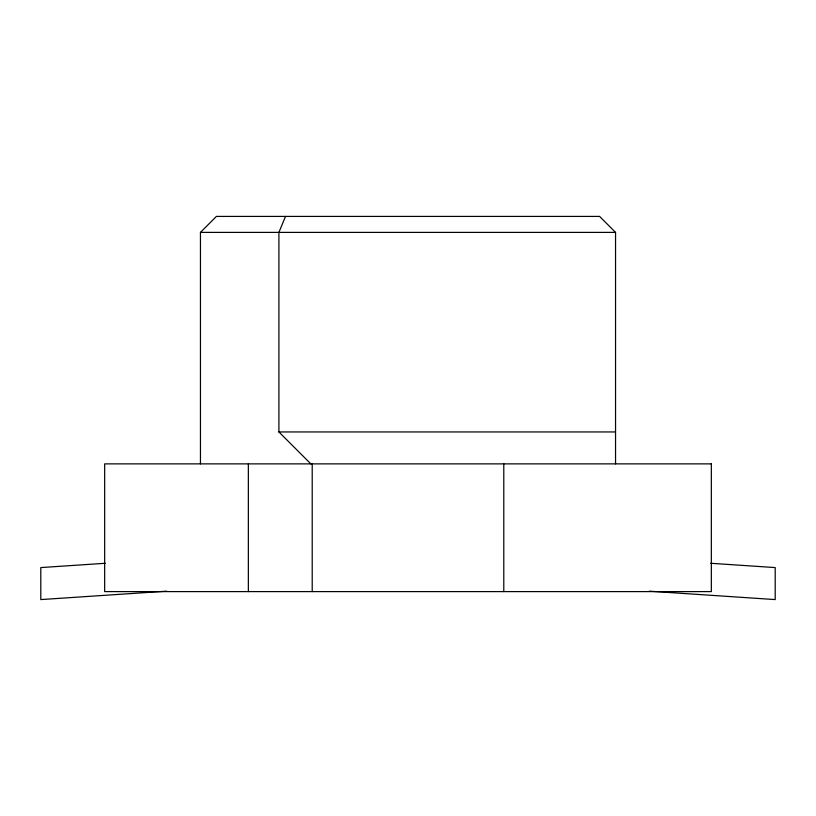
<?xml version="1.0" encoding="UTF-8"?>
<svg xmlns="http://www.w3.org/2000/svg" width="816" height="816" viewBox="0 0 816 816"><rect width="100%" height="100%" fill="white"/><g stroke="black" fill="none" stroke-linecap="round" stroke-linejoin="round"><path stroke-width="1.22" d="M285.518 216.413L278.909 232.387L278.909 431.95L310.835 463.876M200.45 463.876L200.45 232.387L216.413 216.413L599.587 216.413L615.55 232.387L615.55 463.876M105.254 563.285L40.8 567.579L40.8 599.587L166.586 591.192M200.45 232.387L615.55 232.387M278.909 431.95L615.55 431.95M710.746 563.285L775.2 567.579L775.2 599.587L649.414 591.192M503.788 463.876L503.788 591.6M312.212 463.876L312.212 591.6M248.35 463.876L248.35 591.6M711.338 463.876L104.662 463.876L104.662 591.6L711.338 591.6L711.338 463.876"/></g></svg>
